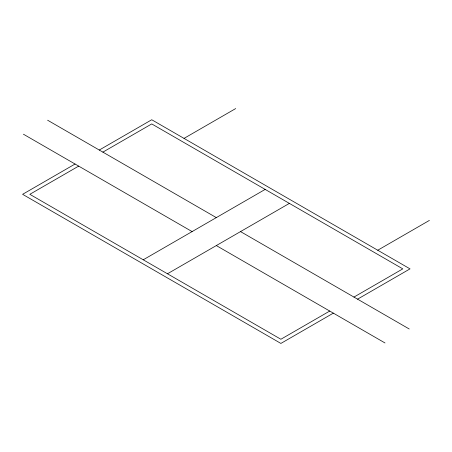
<?xml version="1.0" encoding="UTF-8"?>
<svg xmlns="http://www.w3.org/2000/svg" width="452" height="452" viewBox="0 0 452 452"><rect width="100%" height="100%" fill="white"/><g stroke="black" fill="none" stroke-linecap="round" stroke-linejoin="round"><path stroke-width="0.68" d="M75.066 164.019L22.6 194.315L280.884 343.43L333.35 313.14M99.276 150.041L151.742 119.752L410.026 268.872L357.566 299.162M78.682 166.11L29.832 194.315L280.884 339.254L329.734 311.055M102.892 152.132L151.742 123.927L402.794 268.872L353.95 297.077M184.026 138.391L235.684 108.57M143.25 259.793L265.16 189.411M167.466 273.776L289.376 203.389M377.742 250.233L429.4 220.406M47.624 120.221L216.316 217.61M240.526 231.593L409.224 328.988M23.408 134.199L192.1 231.593M216.316 245.572L385.008 342.966"/></g></svg>
